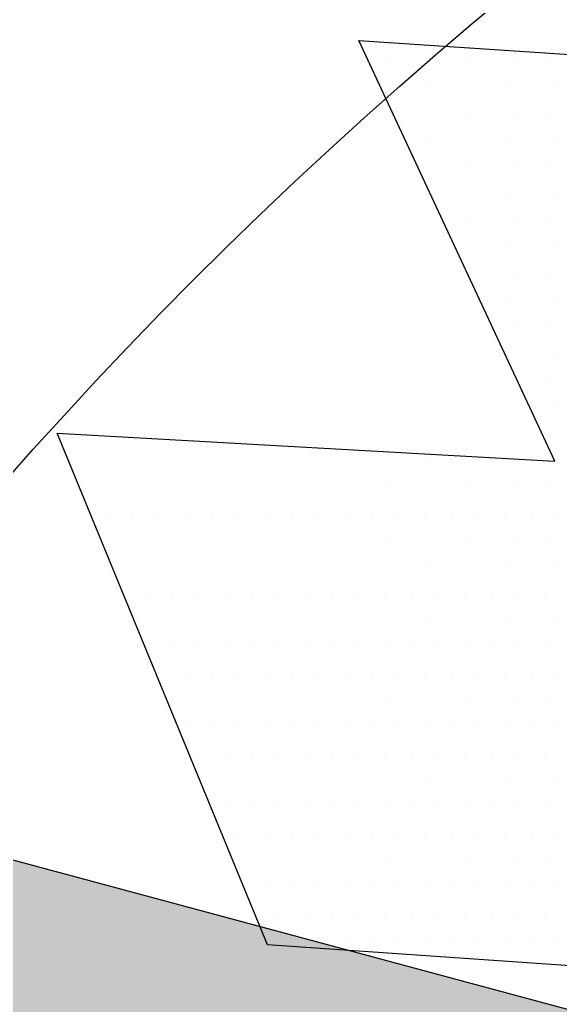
# Model space of a CAD drawing. Header units: metres. Extents: x 9606 to 9900, y 4805 to 4952.
# Drawn here: x 9831.277 to 9831.5006, y 4846.5648 to 4846.9723 of the extents above; entities that cross this region are included whole.
import ezdxf

# ---------------------------------------------------------------- set-up
doc = ezdxf.new("R2010")
doc.units = ezdxf.units.M
doc.header["$LTSCALE"] = 2
doc.linetypes.add('CACHEX2', pattern=[0.75, 0.5, -0.25])
for name, color, linetype in [('CARTOUCHE', 7, 'Continuous'), ('LOGO', 4, 'Continuous'), ('rosace', 7, 'Continuous')]:
    doc.layers.add(name, color=color, linetype=linetype)

# ---------------------------------------------------------------- blocks, each defined once
blk = doc.blocks.new('A$C715108E3')
at = {"layer": 'LOGO', "color": 131}
for p, q in [((-15.6293, -5.0748), (-15.6293, -5.0748)), ((-15.5699, -5.0748), (-15.5699, -5.0748)), ((-15.4785, -5.0748), (-15.4785, -5.0748)), ((-15.3868, -5.0748), (-15.3868, -5.0748)), ((-15.2948, -5.0748), (-15.2948, -5.0748)), ((-15.203, -5.0748), (-15.203, -5.0748)), ((-15.1115, -5.0748), (-15.1115, -5.0748)), ((-15.0197, -5.0748), (-15.0197, -5.0748)), ((-15.586, -5.1674), (-15.586, -5.1674)), ((-15.5244, -5.1674), (-15.5244, -5.1674)), ((-15.4324, -5.1674), (-15.4324, -5.1674)), ((-15.3411, -5.1674), (-15.3411, -5.1674)), ((-15.2491, -5.1674), (-15.2491, -5.1674)), ((-15.1572, -5.1674), (-15.1572, -5.1674)), ((-15.0654, -5.1674), (-15.0654, -5.1674)), ((-14.9739, -5.1674), (-14.9739, -5.1674)), ((-15.5433, -5.2586), (-15.5433, -5.2586)), ((-15.4785, -5.2586), (-15.4785, -5.2586)), ((-15.3868, -5.2586), (-15.3868, -5.2586)), ((-15.2948, -5.2586), (-15.2948, -5.2586)), ((-15.203, -5.2586), (-15.203, -5.2586)), ((-15.1115, -5.2586), (-15.1115, -5.2586)), ((-15.0197, -5.2586), (-15.0197, -5.2586)), ((-15.5009, -5.3499), (-15.5009, -5.3499)), ((-15.4324, -5.3499), (-15.4324, -5.3499)), ((-15.3411, -5.3499), (-15.3411, -5.3499)), ((-15.2491, -5.3499), (-15.2491, -5.3499)), ((-15.1572, -5.3499), (-15.1572, -5.3499)), ((-15.0654, -5.3499), (-15.0654, -5.3499)), ((-14.9739, -5.3499), (-14.9739, -5.3499)), ((-15.4578, -5.4423), (-15.4578, -5.4423)), ((-15.3868, -5.4423), (-15.3868, -5.4423)), ((-15.2948, -5.4423), (-15.2948, -5.4423)), ((-15.203, -5.4423), (-15.203, -5.4423)), ((-15.1115, -5.4423), (-15.1115, -5.4423)), ((-15.0197, -5.4423), (-15.0197, -5.4423)), ((-15.4151, -5.5336), (-15.4151, -5.5336)), ((-15.3411, -5.5336), (-15.3411, -5.5336)), ((-15.2491, -5.5336), (-15.2491, -5.5336)), ((-15.1572, -5.5336), (-15.1572, -5.5336)), ((-15.0654, -5.5336), (-15.0654, -5.5336)), ((-14.9739, -5.5336), (-14.9739, -5.5336)), ((-15.3722, -5.625), (-15.3722, -5.625)), ((-15.2948, -5.625), (-15.2948, -5.625)), ((-15.203, -5.625), (-15.203, -5.625)), ((-15.1115, -5.625), (-15.1115, -5.625)), ((-15.0197, -5.625), (-15.0197, -5.625)), ((-15.3296, -5.7176), (-15.3296, -5.7176)), ((-15.2491, -5.7176), (-15.2491, -5.7176)), ((-15.1572, -5.7176), (-15.1572, -5.7176)), ((-15.0654, -5.7176), (-15.0654, -5.7176)), ((-14.9739, -5.7176), (-14.9739, -5.7176)), ((-15.2865, -5.8089), (-15.2865, -5.8089)), ((-15.203, -5.8089), (-15.203, -5.8089)), ((-15.1115, -5.8089), (-15.1115, -5.8089)), ((-15.0197, -5.8089), (-15.0197, -5.8089)), ((-15.2438, -5.9005), (-15.2438, -5.9005)), ((-15.1572, -5.9005), (-15.1572, -5.9005)), ((-15.0654, -5.9005), (-15.0654, -5.9005)), ((-14.9739, -5.9005), (-14.9739, -5.9005)), ((-15.2007, -5.9927), (-15.2007, -5.9927)), ((-15.1115, -5.9927), (-15.1115, -5.9927)), ((-15.0197, -5.9927), (-15.0197, -5.9927)), ((-15.1584, -6.0842), (-15.1584, -6.0842)), ((-15.1572, -6.0842), (-15.1572, -6.0842)), ((-15.0654, -6.0842), (-15.0654, -6.0842)), ((-14.9739, -6.0842), (-14.9739, -6.0842)), ((-15.1154, -6.1755), (-15.1154, -6.1755)), ((-15.1115, -6.1755), (-15.1115, -6.1755)), ((-15.0197, -6.1755), (-15.0197, -6.1755)), ((-15.0725, -6.2678), (-15.0725, -6.2678)), ((-15.0654, -6.2678), (-15.0654, -6.2678)), ((-14.9739, -6.2678), (-14.9739, -6.2678)), ((-15.0294, -6.3593), (-15.0294, -6.3593)), ((-15.0197, -6.3593), (-15.0197, -6.3593)), ((-16.6625, -6.4506), (-16.6625, -6.4506)), ((-16.625, -6.4506), (-16.625, -6.4506)), ((-16.5336, -6.4506), (-16.5336, -6.4506)), ((-16.4418, -6.4506), (-16.4418, -6.4506)), ((-16.3497, -6.4506), (-16.3497, -6.4506)), ((-16.2577, -6.4506), (-16.2577, -6.4506)), ((-16.1666, -6.4506), (-16.1666, -6.4506)), ((-16.0746, -6.4506), (-16.0746, -6.4506)), ((-15.983, -6.4506), (-15.983, -6.4506)), ((-15.8913, -6.4506), (-15.8913, -6.4506)), ((-15.7997, -6.4506), (-15.7997, -6.4506)), ((-15.7077, -6.4506), (-15.7077, -6.4506)), ((-15.616, -6.4506), (-15.616, -6.4506)), ((-15.5244, -6.4506), (-15.5244, -6.4506)), ((-15.4324, -6.4506), (-15.4324, -6.4506)), ((-15.3411, -6.4506), (-15.3411, -6.4506)), ((-15.2491, -6.4506), (-15.2491, -6.4506)), ((-15.1572, -6.4506), (-15.1572, -6.4506)), ((-14.9863, -6.4506), (-14.9863, -6.4506)), ((-14.9739, -6.4506), (-14.9739, -6.4506)), ((-16.6243, -6.5432), (-16.6243, -6.5432)), ((-16.5793, -6.5432), (-16.5793, -6.5432)), ((-16.4875, -6.5432), (-16.4875, -6.5432)), ((-16.3955, -6.5432), (-16.3955, -6.5432)), ((-16.3042, -6.5432), (-16.3042, -6.5432)), ((-16.2122, -6.5432), (-16.2122, -6.5432)), ((-16.1205, -6.5432), (-16.1205, -6.5432)), ((-16.0289, -6.5432), (-16.0289, -6.5432)), ((-15.9369, -6.5432), (-15.9369, -6.5432)), ((-15.8452, -6.5432), (-15.8452, -6.5432)), ((-15.7536, -6.5432), (-15.7536, -6.5432)), ((-15.6619, -6.5432), (-15.6619, -6.5432)), ((-15.5699, -6.5432), (-15.5699, -6.5432)), ((-15.4785, -6.5432), (-15.4785, -6.5432)), ((-15.3868, -6.5432), (-15.3868, -6.5432)), ((-15.2948, -6.5432), (-15.2948, -6.5432)), ((-15.203, -6.5432), (-15.203, -6.5432)), ((-15.1115, -6.5432), (-15.1115, -6.5432)), ((-15.0197, -6.5432), (-15.0197, -6.5432)), ((-16.5868, -6.6344), (-16.5868, -6.6344)), ((-16.5336, -6.6344), (-16.5336, -6.6344)), ((-16.4418, -6.6344), (-16.4418, -6.6344)), ((-16.3497, -6.6344), (-16.3497, -6.6344)), ((-16.2577, -6.6344), (-16.2577, -6.6344)), ((-16.1666, -6.6344), (-16.1666, -6.6344)), ((-16.0746, -6.6344), (-16.0746, -6.6344)), ((-15.983, -6.6344), (-15.983, -6.6344)), ((-15.8913, -6.6344), (-15.8913, -6.6344)), ((-15.7997, -6.6344), (-15.7997, -6.6344)), ((-15.7077, -6.6344), (-15.7077, -6.6344)), ((-15.616, -6.6344), (-15.616, -6.6344)), ((-15.5244, -6.6344), (-15.5244, -6.6344)), ((-15.4324, -6.6344), (-15.4324, -6.6344)), ((-15.3411, -6.6344), (-15.3411, -6.6344)), ((-15.2491, -6.6344), (-15.2491, -6.6344)), ((-15.1572, -6.6344), (-15.1572, -6.6344)), ((-15.0654, -6.6344), (-15.0654, -6.6344)), ((-14.9739, -6.6344), (-14.9739, -6.6344)), ((-16.5493, -6.7259), (-16.5493, -6.7259)), ((-16.4875, -6.7259), (-16.4875, -6.7259)), ((-16.3955, -6.7259), (-16.3955, -6.7259)), ((-16.3042, -6.7259), (-16.3042, -6.7259)), ((-16.2122, -6.7259), (-16.2122, -6.7259)), ((-16.1205, -6.7259), (-16.1205, -6.7259)), ((-16.0289, -6.7259), (-16.0289, -6.7259)), ((-15.9369, -6.7259), (-15.9369, -6.7259)), ((-15.8452, -6.7259), (-15.8452, -6.7259)), ((-15.7536, -6.7259), (-15.7536, -6.7259)), ((-15.6619, -6.7259), (-15.6619, -6.7259)), ((-15.5699, -6.7259), (-15.5699, -6.7259)), ((-15.4785, -6.7259), (-15.4785, -6.7259)), ((-15.3868, -6.7259), (-15.3868, -6.7259)), ((-15.2948, -6.7259), (-15.2948, -6.7259)), ((-15.203, -6.7259), (-15.203, -6.7259)), ((-15.1115, -6.7259), (-15.1115, -6.7259)), ((-15.0197, -6.7259), (-15.0197, -6.7259)), ((-16.5115, -6.8181), (-16.5115, -6.8181)), ((-16.4418, -6.8181), (-16.4418, -6.8181)), ((-16.3497, -6.8181), (-16.3497, -6.8181)), ((-16.2577, -6.8181), (-16.2577, -6.8181)), ((-16.1666, -6.8181), (-16.1666, -6.8181)), ((-16.0746, -6.8181), (-16.0746, -6.8181)), ((-15.983, -6.8181), (-15.983, -6.8181)), ((-15.8913, -6.8181), (-15.8913, -6.8181)), ((-15.7997, -6.8181), (-15.7997, -6.8181)), ((-15.7077, -6.8181), (-15.7077, -6.8181)), ((-15.616, -6.8181), (-15.616, -6.8181)), ((-15.5244, -6.8181), (-15.5244, -6.8181)), ((-15.4324, -6.8181), (-15.4324, -6.8181)), ((-15.3411, -6.8181), (-15.3411, -6.8181)), ((-15.2491, -6.8181), (-15.2491, -6.8181)), ((-15.1572, -6.8181), (-15.1572, -6.8181)), ((-15.0654, -6.8181), (-15.0654, -6.8181)), ((-14.9739, -6.8181), (-14.9739, -6.8181)), ((-16.4736, -6.9095), (-16.4736, -6.9095)), ((-16.3955, -6.9095), (-16.3955, -6.9095)), ((-16.3042, -6.9095), (-16.3042, -6.9095)), ((-16.2122, -6.9095), (-16.2122, -6.9095)), ((-16.1205, -6.9095), (-16.1205, -6.9095)), ((-16.0289, -6.9095), (-16.0289, -6.9095)), ((-15.9369, -6.9095), (-15.9369, -6.9095)), ((-15.8452, -6.9095), (-15.8452, -6.9095)), ((-15.7536, -6.9095), (-15.7536, -6.9095)), ((-15.6619, -6.9095), (-15.6619, -6.9095)), ((-15.5699, -6.9095), (-15.5699, -6.9095)), ((-15.4785, -6.9095), (-15.4785, -6.9095)), ((-15.3868, -6.9095), (-15.3868, -6.9095)), ((-15.2948, -6.9095), (-15.2948, -6.9095)), ((-15.203, -6.9095), (-15.203, -6.9095)), ((-15.1115, -6.9095), (-15.1115, -6.9095)), ((-15.0197, -6.9095), (-15.0197, -6.9095)), ((-16.4358, -7.0019), (-16.4358, -7.0019)), ((-16.3497, -7.0019), (-16.3497, -7.0019)), ((-16.2577, -7.0019), (-16.2577, -7.0019)), ((-16.1666, -7.0019), (-16.1666, -7.0019)), ((-16.0746, -7.0019), (-16.0746, -7.0019)), ((-15.983, -7.0019), (-15.983, -7.0019)), ((-15.8913, -7.0019), (-15.8913, -7.0019)), ((-15.7997, -7.0019), (-15.7997, -7.0019)), ((-15.7077, -7.0019), (-15.7077, -7.0019)), ((-15.616, -7.0019), (-15.616, -7.0019)), ((-15.5244, -7.0019), (-15.5244, -7.0019)), ((-15.4324, -7.0019), (-15.4324, -7.0019)), ((-15.3411, -7.0019), (-15.3411, -7.0019)), ((-15.2491, -7.0019), (-15.2491, -7.0019)), ((-15.1572, -7.0019), (-15.1572, -7.0019)), ((-15.0654, -7.0019), (-15.0654, -7.0019)), ((-14.9739, -7.0019), (-14.9739, -7.0019)), ((-16.3981, -7.0932), (-16.3981, -7.0932)), ((-16.3955, -7.0932), (-16.3955, -7.0932)), ((-16.3042, -7.0932), (-16.3042, -7.0932)), ((-16.2122, -7.0932), (-16.2122, -7.0932)), ((-16.1205, -7.0932), (-16.1205, -7.0932)), ((-16.0289, -7.0932), (-16.0289, -7.0932)), ((-15.9369, -7.0932), (-15.9369, -7.0932)), ((-15.8452, -7.0932), (-15.8452, -7.0932)), ((-15.7536, -7.0932), (-15.7536, -7.0932)), ((-15.6619, -7.0932), (-15.6619, -7.0932)), ((-15.5699, -7.0932), (-15.5699, -7.0932)), ((-15.4785, -7.0932), (-15.4785, -7.0932)), ((-15.3868, -7.0932), (-15.3868, -7.0932)), ((-15.2948, -7.0932), (-15.2948, -7.0932)), ((-15.203, -7.0932), (-15.203, -7.0932)), ((-15.1115, -7.0932), (-15.1115, -7.0932)), ((-15.0197, -7.0932), (-15.0197, -7.0932)), ((-16.3608, -7.1847), (-16.3608, -7.1847)), ((-16.3497, -7.1847), (-16.3497, -7.1847)), ((-16.2577, -7.1847), (-16.2577, -7.1847)), ((-16.1666, -7.1847), (-16.1666, -7.1847)), ((-16.0746, -7.1847), (-16.0746, -7.1847)), ((-15.983, -7.1847), (-15.983, -7.1847)), ((-15.8913, -7.1847), (-15.8913, -7.1847)), ((-15.7997, -7.1847), (-15.7997, -7.1847)), ((-15.7077, -7.1847), (-15.7077, -7.1847)), ((-15.616, -7.1847), (-15.616, -7.1847)), ((-15.5244, -7.1847), (-15.5244, -7.1847)), ((-15.4324, -7.1847), (-15.4324, -7.1847)), ((-15.3411, -7.1847), (-15.3411, -7.1847)), ((-15.2491, -7.1847), (-15.2491, -7.1847)), ((-15.1572, -7.1847), (-15.1572, -7.1847)), ((-15.0654, -7.1847), (-15.0654, -7.1847)), ((-14.9739, -7.1847), (-14.9739, -7.1847)), ((-16.3226, -7.2773), (-16.3226, -7.2773)), ((-16.3042, -7.2773), (-16.3042, -7.2773)), ((-16.2122, -7.2773), (-16.2122, -7.2773)), ((-16.1205, -7.2773), (-16.1205, -7.2773)), ((-16.0289, -7.2773), (-16.0289, -7.2773)), ((-15.9369, -7.2773), (-15.9369, -7.2773)), ((-15.8452, -7.2773), (-15.8452, -7.2773)), ((-15.7536, -7.2773), (-15.7536, -7.2773)), ((-15.6619, -7.2773), (-15.6619, -7.2773)), ((-15.5699, -7.2773), (-15.5699, -7.2773)), ((-15.4785, -7.2773), (-15.4785, -7.2773)), ((-15.3868, -7.2773), (-15.3868, -7.2773)), ((-15.2948, -7.2773), (-15.2948, -7.2773)), ((-15.203, -7.2773), (-15.203, -7.2773)), ((-15.1115, -7.2773), (-15.1115, -7.2773)), ((-15.0197, -7.2773), (-15.0197, -7.2773)), ((-16.2851, -7.3685), (-16.2851, -7.3685)), ((-16.2577, -7.3685), (-16.2577, -7.3685)), ((-16.1666, -7.3685), (-16.1666, -7.3685)), ((-16.0746, -7.3685), (-16.0746, -7.3685)), ((-15.983, -7.3685), (-15.983, -7.3685)), ((-15.8913, -7.3685), (-15.8913, -7.3685)), ((-15.7997, -7.3685), (-15.7997, -7.3685)), ((-15.7077, -7.3685), (-15.7077, -7.3685)), ((-15.616, -7.3685), (-15.616, -7.3685)), ((-15.5244, -7.3685), (-15.5244, -7.3685)), ((-15.4324, -7.3685), (-15.4324, -7.3685)), ((-15.3411, -7.3685), (-15.3411, -7.3685)), ((-15.2491, -7.3685), (-15.2491, -7.3685)), ((-15.1572, -7.3685), (-15.1572, -7.3685)), ((-15.0654, -7.3685), (-15.0654, -7.3685)), ((-14.9739, -7.3685), (-14.9739, -7.3685)), ((-16.2476, -7.4598), (-16.2476, -7.4598)), ((-16.2122, -7.4598), (-16.2122, -7.4598)), ((-16.1205, -7.4598), (-16.1205, -7.4598)), ((-16.0289, -7.4598), (-16.0289, -7.4598)), ((-15.9369, -7.4598), (-15.9369, -7.4598)), ((-15.8452, -7.4598), (-15.8452, -7.4598)), ((-15.7536, -7.4598), (-15.7536, -7.4598)), ((-15.6619, -7.4598), (-15.6619, -7.4598)), ((-15.5699, -7.4598), (-15.5699, -7.4598)), ((-15.4785, -7.4598), (-15.4785, -7.4598)), ((-15.3868, -7.4598), (-15.3868, -7.4598)), ((-15.2948, -7.4598), (-15.2948, -7.4598)), ((-15.203, -7.4598), (-15.203, -7.4598)), ((-15.1115, -7.4598), (-15.1115, -7.4598)), ((-15.0197, -7.4598), (-15.0197, -7.4598)), ((-16.2094, -7.5524), (-16.2094, -7.5524)), ((-16.1666, -7.5524), (-16.1666, -7.5524)), ((-16.0746, -7.5524), (-16.0746, -7.5524)), ((-15.983, -7.5524), (-15.983, -7.5524)), ((-15.8913, -7.5524), (-15.8913, -7.5524)), ((-15.7997, -7.5524), (-15.7997, -7.5524)), ((-15.7077, -7.5524), (-15.7077, -7.5524)), ((-15.616, -7.5524), (-15.616, -7.5524)), ((-15.5244, -7.5524), (-15.5244, -7.5524)), ((-15.4324, -7.5524), (-15.4324, -7.5524)), ((-15.3411, -7.5524), (-15.3411, -7.5524)), ((-15.2491, -7.5524), (-15.2491, -7.5524)), ((-15.1572, -7.5524), (-15.1572, -7.5524)), ((-15.0654, -7.5524), (-15.0654, -7.5524)), ((-14.9739, -7.5524), (-14.9739, -7.5524)), ((-16.1721, -7.6438), (-16.1721, -7.6438)), ((-16.1205, -7.6438), (-16.1205, -7.6438)), ((-16.0289, -7.6438), (-16.0289, -7.6438)), ((-15.9369, -7.6438), (-15.9369, -7.6438)), ((-15.8452, -7.6438), (-15.8452, -7.6438)), ((-15.7536, -7.6438), (-15.7536, -7.6438)), ((-15.6619, -7.6438), (-15.6619, -7.6438)), ((-15.5699, -7.6438), (-15.5699, -7.6438)), ((-15.4785, -7.6438), (-15.4785, -7.6438)), ((-15.3868, -7.6438), (-15.3868, -7.6438)), ((-15.2948, -7.6438), (-15.2948, -7.6438)), ((-15.203, -7.6438), (-15.203, -7.6438)), ((-15.1115, -7.6438), (-15.1115, -7.6438)), ((-15.0197, -7.6438), (-15.0197, -7.6438)), ((-16.1344, -7.7349), (-16.1344, -7.7349)), ((-16.0746, -7.7349), (-16.0746, -7.7349)), ((-15.983, -7.7349), (-15.983, -7.7349)), ((-15.8913, -7.7349), (-15.8913, -7.7349)), ((-15.7997, -7.7349), (-15.7997, -7.7349)), ((-15.7077, -7.7349), (-15.7077, -7.7349)), ((-15.616, -7.7349), (-15.616, -7.7349)), ((-15.5244, -7.7349), (-15.5244, -7.7349)), ((-15.4324, -7.7349), (-15.4324, -7.7349)), ((-15.3411, -7.7349), (-15.3411, -7.7349)), ((-15.2491, -7.7349), (-15.2491, -7.7349)), ((-15.1572, -7.7349), (-15.1572, -7.7349)), ((-15.0654, -7.7349), (-15.0654, -7.7349)), ((-14.9739, -7.7349), (-14.9739, -7.7349)), ((-16.0965, -7.8275), (-16.0965, -7.8275)), ((-16.0289, -7.8275), (-16.0289, -7.8275)), ((-15.9369, -7.8275), (-15.9369, -7.8275)), ((-15.8452, -7.8275), (-15.8452, -7.8275)), ((-15.7536, -7.8275), (-15.7536, -7.8275)), ((-15.6619, -7.8275), (-15.6619, -7.8275)), ((-15.5699, -7.8275), (-15.5699, -7.8275)), ((-15.4785, -7.8275), (-15.4785, -7.8275)), ((-15.3868, -7.8275), (-15.3868, -7.8275)), ((-15.2948, -7.8275), (-15.2948, -7.8275)), ((-15.203, -7.8275), (-15.203, -7.8275)), ((-15.1115, -7.8275), (-15.1115, -7.8275)), ((-15.0197, -7.8275), (-15.0197, -7.8275)), ((-16.0589, -7.919), (-16.0589, -7.919)), ((-15.983, -7.919), (-15.983, -7.919)), ((-15.8913, -7.919), (-15.8913, -7.919)), ((-15.7997, -7.919), (-15.7997, -7.919)), ((-15.7077, -7.919), (-15.7077, -7.919)), ((-15.616, -7.919), (-15.616, -7.919)), ((-15.5244, -7.919), (-15.5244, -7.919)), ((-15.4324, -7.919), (-15.4324, -7.919)), ((-15.3411, -7.919), (-15.3411, -7.919)), ((-15.2491, -7.919), (-15.2491, -7.919)), ((-15.1572, -7.919), (-15.1572, -7.919)), ((-15.0654, -7.919), (-15.0654, -7.919)), ((-14.9739, -7.919), (-14.9739, -7.919)), ((-16.0208, -8.01), (-16.0208, -8.01)), ((-15.9369, -8.01), (-15.9369, -8.01)), ((-15.8452, -8.01), (-15.8452, -8.01)), ((-15.7536, -8.01), (-15.7536, -8.01)), ((-15.6619, -8.01), (-15.6619, -8.01)), ((-15.5699, -8.01), (-15.5699, -8.01)), ((-15.4785, -8.01), (-15.4785, -8.01)), ((-15.3868, -8.01), (-15.3868, -8.01)), ((-15.2948, -8.01), (-15.2948, -8.01)), ((-15.203, -8.01), (-15.203, -8.01)), ((-15.1115, -8.01), (-15.1115, -8.01)), ((-15.0197, -8.01), (-15.0197, -8.01)), ((-15.9833, -8.1028), (-15.9833, -8.1028)), ((-15.983, -8.1028), (-15.983, -8.1028)), ((-15.8913, -8.1028), (-15.8913, -8.1028)), ((-15.7997, -8.1028), (-15.7997, -8.1028)), ((-15.7077, -8.1028), (-15.7077, -8.1028)), ((-15.616, -8.1028), (-15.616, -8.1028)), ((-15.5244, -8.1028), (-15.5244, -8.1028)), ((-15.4324, -8.1028), (-15.4324, -8.1028)), ((-15.3411, -8.1028), (-15.3411, -8.1028)), ((-15.2491, -8.1028), (-15.2491, -8.1028)), ((-15.1572, -8.1028), (-15.1572, -8.1028)), ((-15.0654, -8.1028), (-15.0654, -8.1028)), ((-14.9739, -8.1028), (-14.9739, -8.1028))]:
    blk.add_line(p, q, dxfattribs=at)
blk.add_lwpolyline([(-16.6996, -6.3604), (-14.9839, -6.4571), (-15.6602, -5.0073), (-13.824, -5.1291), (-13.0505, -6.7465), (-11.2141, -6.8921), (-10.6584, -8.5824), (-12.3018, -8.4857), (-11.915, -9.4512), (-14.1137, -8.8238), (-14.2348, -8.2439), (-15.9745, -8.1234)], close=True, dxfattribs=at)
blk = doc.blocks.new('A$C581E6685')
at = {"layer": 'rosace'}
blk.add_hatch(color=40, dxfattribs=at).paths.add_polyline_path([(-56.2481, 30.5655), (-39.8519, 24.2064), (-40.7961, 26.4076)])
at = {"layer": 'rosace', "color": 40}
blk.add_lwpolyline([(-56.2481, 30.5655), (-39.8519, 24.2064), (-40.7961, 26.4076)], close=True, dxfattribs=at)
at = {"layer": 'rosace', "color": 32, "linetype": 'CACHEX2', "ltscale": 1.5}
blk.add_ellipse((-38.0538, 23.8138), major_axis=(-19.0311, -3.534), ratio=0.590567, dxfattribs=at)
at = {"layer": 'rosace', "color": 32}
blk.add_ellipse((-37.6144, 23.8499), major_axis=(-13.5768, -4.2839), ratio=0.791971, dxfattribs=at)
at = {"layer": 'CARTOUCHE'}
blk.add_blockref('A$C715108E3', (-31.6739, 36.3189), dxfattribs=at)

msp = doc.modelspace()

# ---------------------------------------------------------------- linework, layer by layer
at = {"layer": 'CARTOUCHE'}
msp.add_rational_spline([(9829.64323, 4848.05468), (9829.64323, 4845.87645), (9829.64323, 4843.69822), (9829.64323, 4842.93022), (9830.41123, 4842.93022), (9839.51909, 4842.93022), (9848.62694, 4842.93022), (9849.39494, 4842.93022), (9849.39494, 4843.69822), (9849.39494, 4845.87645), (9849.39494, 4848.05468), (9849.39494, 4848.82268), (9848.62694, 4848.82268), (9839.51909, 4848.82268), (9830.41123, 4848.82268), (9829.64323, 4848.82268), (9829.64323, 4848.05468)], [1, 1, 1, 0.707106781187, 1, 1, 1, 0.707106781187, 1, 1, 1, 0.707106781187, 1, 1, 1, 0.707106781187, 1], degree=2, knots=[0, 0, 0, 1, 1, 2.570796, 2.570796, 3.570796, 3.570796, 5.141593, 5.141593, 6.141593, 6.141593, 7.712389, 7.712389, 8.712389, 8.712389, 10.283185, 10.283185, 10.283185], dxfattribs=at)

# ---------------------------------------------------------------- block references
at = {"layer": 'CARTOUCHE', "xscale": 0.12, "yscale": 0.12, "zscale": 0.12}
msp.add_blockref('A$C581E6685', (9837.09738, 4843.20633), dxfattribs=at)

doc.saveas('drawing.dxf')
